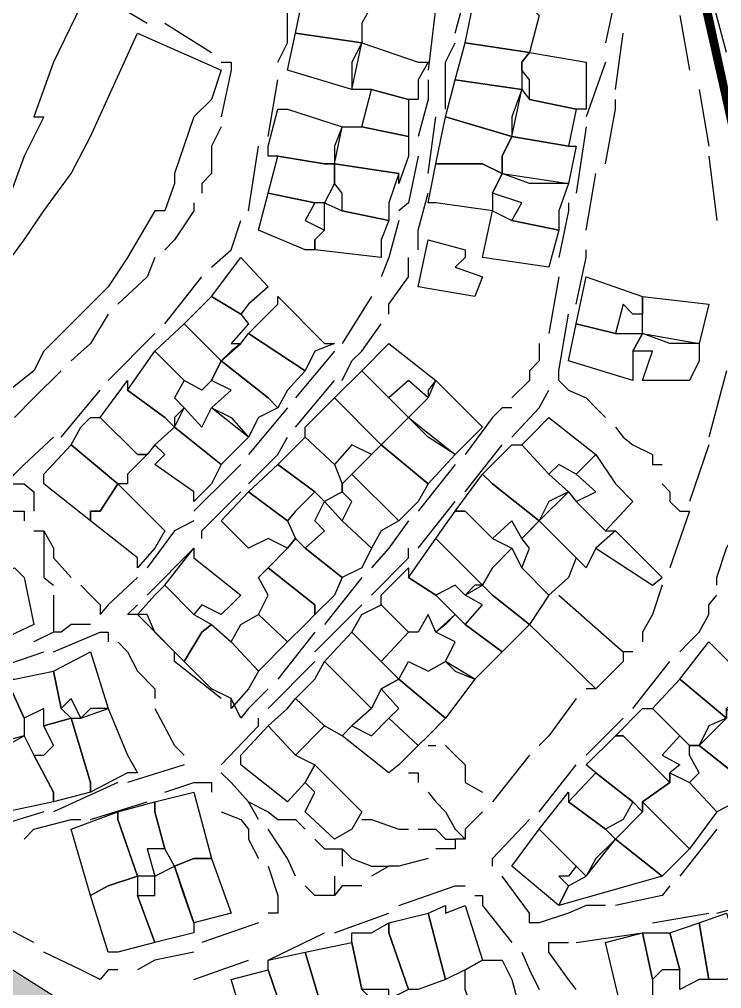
# Model space of a CAD drawing. Header units: millimetres. Extents: x -3588 to 75209, y -3737 to 38254.
# Drawn here: x 18143 to 18244.6, y 32803.1 to 32943.3 of the extents above; entities that cross this region are included whole.
import ezdxf

# ---------------------------------------------------------------- set-up
doc = ezdxf.new("R2010")
doc.units = ezdxf.units.MM
doc.layers.add('H', color=250, linetype='Continuous')
doc.layers.add('P', color=253, linetype='Continuous')

msp = doc.modelspace()

# ---------------------------------------------------------------- hatches: boundary and pattern name
at = {"layer": 'H', "linetype": 'Continuous'}
msp.add_hatch(color=256, dxfattribs=at).paths.add_polyline_path([(18165.442, 32789.491), (18156.128, 32793.443), (18146.526, 32798.805), (18131.578, 32806.983), (18120.84, 32813.768), (18112.662, 32817.993), (18103.348, 32823.354), (18092.337, 32830.14), (18085.552, 32834.093), (18078.782, 32836.91), (18072.012, 32840.862), (18072.012, 32842.271), (18072.012, 32843.679), (18073.421, 32843.679), (18083.023, 32838.318), (18092.337, 32832.669), (18095.154, 32831.548), (18103.348, 32825.899), (18111.254, 32821.946), (18122.248, 32816.585), (18131.578, 32811.224), (18139.756, 32806.983), (18150.767, 32800.213), (18157.536, 32796.26), (18168.275, 32790.899), (18175.044, 32786.658), (18181.814, 32782.705), (18196.777, 32774.527), (18203.547, 32769.166), (18208.924, 32766.333), (18212.877, 32762.38), (18218.51, 32759.564), (18226.416, 32757.019), (18234.61, 32752.794), (18241.38, 32751.37), (18242.788, 32751.37), (18248.149, 32748.841), (18254.935, 32747.417), (18261.704, 32746.008), (18272.715, 32743.48), (18286.27, 32740.647), (18299.809, 32737.831), (18300.946, 32736.694), (18300.946, 32735.286), (18298.401, 32735.286), (18276.668, 32739.239), (18268.474, 32742.056), (18261.704, 32743.48), (18254.935, 32743.48), (18246.741, 32746.008), (18239.971, 32748.841), (18234.61, 32751.37), (18229.249, 32752.794), (18222.463, 32755.611), (18215.694, 32759.564), (18208.924, 32763.805), (18198.186, 32770.574), (18185.767, 32777.344), (18180.406, 32779.888), (18175.044, 32784.129), (18165.442, 32789.491), (18165.442, 32789.491)])

# ---------------------------------------------------------------- linework, layer by layer
at = {"layer": 'P', "const_width": 1.2}
for points in [[(18142.301, 33033.387), (18145.117, 33031.963), (18149.07, 33033.387), (18157.264, 33034.795), (18168.275, 33037.612), (18180.406, 33040.157), (18216.814, 33048.351), (18216.814, 33049.759), (18219.647, 33049.759), (18219.647, 33048.351), (18219.647, 33045.518), (18245.333, 32931.764), (18288.799, 32735.286)], [(18288.799, 32735.286), (18245.333, 32931.764), (18219.647, 33049.759)]]:
    msp.add_lwpolyline(points, dxfattribs=at)
at = {"layer": 'P'}
for points in [[(18141.165, 32949.544), (18151.903, 32945.303), (18147.95, 32937.125)], [(18206.092, 32941.35), (18207.5, 32946.727), (18207.5, 32949.544)], [(18192.552, 32942.774), (18192.552, 32939.941), (18182.95, 32941.35), (18184.359, 32948.135), (18187.175, 32946.727), (18193.961, 32945.303), (18192.552, 32942.774)], [(18229.249, 32948.135), (18229.249, 32946.727), (18227.825, 32939.941)], [(18245.333, 32938.533), (18242.788, 32948.135)], [(18154.72, 32946.727), (18157.264, 32945.303), (18161.489, 32942.774)], [(18216.814, 32945.303), (18218.238, 32943.894), (18216.814, 32938.533), (18207.5, 32939.941), (18208.924, 32946.727), (18216.814, 32945.303)], [(18180.406, 32937.125), (18181.814, 32939.941), (18181.814, 32945.303)], [(18203.275, 32945.303), (18202.139, 32935.989)], [(18238.563, 32943.894), (18239.971, 32935.989)], [(18164.034, 32942.774), (18170.803, 32938.533)], [(18139.756, 32906.078), (18143.709, 32911.439), (18146.526, 32915.664), (18150.479, 32921.025), (18153.311, 32926.402), (18160.081, 32941.35), (18172.228, 32935.989), (18170.803, 32931.764)], [(18191.128, 32937.125), (18191.128, 32933.172), (18181.814, 32935.989), (18182.95, 32941.35), (18192.552, 32939.941), (18191.128, 32937.125)], [(18229.249, 32933.172), (18230.369, 32941.35)], [(18200.73, 32934.58), (18200.73, 32931.764), (18199.322, 32931.764), (18193.961, 32933.172), (18191.128, 32933.172), (18192.552, 32939.941), (18200.73, 32937.125), (18202.139, 32937.125), (18200.73, 32934.58)], [(18204.683, 32930.339), (18204.683, 32937.125), (18206.092, 32939.941)], [(18215.694, 32937.125), (18215.694, 32935.989), (18215.694, 32933.172), (18206.092, 32934.58), (18207.5, 32939.941), (18216.814, 32938.533), (18215.694, 32937.125)], [(18215.694, 32937.125), (18216.814, 32938.533), (18225.008, 32937.125), (18225.008, 32930.339), (18223.6, 32930.339), (18216.814, 32931.764), (18216.814, 32934.58), (18215.694, 32935.989), (18215.694, 32937.125)], [(18147.95, 32937.125), (18145.117, 32929.219), (18146.526, 32929.219), (18143.709, 32923.57), (18139.756, 32912.847)], [(18172.228, 32937.125), (18173.636, 32937.125), (18173.636, 32935.989), (18172.228, 32929.219)], [(18227.825, 32937.125), (18225.008, 32929.219)], [(18178.997, 32926.402), (18180.406, 32934.58)], [(18202.139, 32934.58), (18202.139, 32931.764), (18200.73, 32926.402)], [(18214.285, 32929.219), (18214.285, 32926.402), (18204.683, 32929.219), (18206.092, 32934.58), (18215.694, 32933.172), (18214.285, 32929.219)], [(18199.322, 32929.219), (18199.322, 32926.402), (18192.552, 32927.811), (18193.961, 32933.172), (18199.322, 32931.764), (18199.322, 32929.219)], [(18216.814, 32931.764), (18223.6, 32930.339), (18222.463, 32924.978), (18214.285, 32926.402), (18215.694, 32933.172), (18216.814, 32931.764)], [(18241.38, 32933.172), (18242.788, 32924.978)], [(18170.803, 32931.764), (18168.275, 32929.219), (18165.442, 32921.025), (18165.442, 32919.617), (18164.034, 32915.664), (18162.626, 32915.664), (18158.673, 32908.894), (18155.84, 32904.653), (18151.903, 32900.7), (18146.526, 32895.339), (18145.117, 32892.522), (18138.348, 32887.161)], [(18227.825, 32922.449), (18229.249, 32930.339), (18229.249, 32931.764)], [(18188.6, 32924.978), (18188.6, 32922.449), (18187.175, 32922.449), (18180.406, 32923.57), (18178.997, 32923.57), (18178.997, 32924.978), (18180.406, 32930.339), (18181.814, 32930.339), (18189.72, 32927.811), (18188.6, 32924.978)], [(18202.139, 32921.025), (18203.275, 32929.219)], [(18204.683, 32922.449), (18203.275, 32922.449), (18204.683, 32929.219), (18214.285, 32926.402), (18212.877, 32923.57), (18212.877, 32921.025), (18210.045, 32922.449), (18204.683, 32922.449)], [(18172.228, 32927.811), (18170.803, 32924.978), (18170.803, 32921.025), (18169.395, 32919.617), (18169.395, 32918.208)], [(18199.322, 32923.57), (18197.914, 32919.617), (18197.914, 32921.025), (18188.6, 32922.449), (18189.72, 32927.811), (18192.552, 32927.811), (18199.322, 32926.402), (18199.322, 32923.57)], [(18225.008, 32927.811), (18223.6, 32918.208)], [(18216.814, 32919.617), (18212.877, 32921.025), (18212.877, 32923.57), (18214.285, 32926.402), (18222.463, 32924.978), (18223.6, 32924.978), (18222.463, 32919.617), (18216.814, 32919.617)], [(18176.165, 32915.664), (18177.589, 32924.978)], [(18188.6, 32919.617), (18187.175, 32916.8), (18185.767, 32916.8), (18178.997, 32918.208), (18180.406, 32923.57), (18187.175, 32922.449), (18188.6, 32922.449), (18188.6, 32919.617)], [(18196.489, 32916.8), (18196.489, 32914.256), (18189.72, 32915.664), (18189.72, 32918.208), (18188.6, 32919.617), (18188.6, 32922.449), (18197.914, 32921.025), (18196.489, 32916.8)], [(18200.73, 32923.57), (18199.322, 32916.8), (18197.914, 32915.664)], [(18211.453, 32916.8), (18211.453, 32915.664), (18203.275, 32916.8), (18202.139, 32916.8), (18203.275, 32922.449), (18204.683, 32922.449), (18210.045, 32922.449), (18212.877, 32921.025), (18211.453, 32918.208), (18211.453, 32916.8)], [(18242.788, 32923.57), (18243.924, 32914.256)], [(18221.055, 32915.664), (18221.055, 32912.847), (18214.285, 32914.256), (18215.694, 32916.8), (18211.453, 32918.208), (18212.877, 32921.025), (18222.463, 32919.617), (18221.055, 32915.664)], [(18225.008, 32912.847), (18226.416, 32921.025)], [(18185.767, 32911.439), (18185.767, 32910.015), (18184.359, 32910.015), (18177.589, 32912.847), (18178.997, 32918.208), (18185.767, 32916.8), (18184.359, 32914.256), (18187.175, 32912.847), (18185.767, 32911.439)], [(18200.73, 32910.015), (18200.73, 32912.847), (18202.139, 32918.208)], [(18168.275, 32916.8), (18168.275, 32915.664), (18165.442, 32911.439), (18164.034, 32910.015)], [(18195.369, 32911.439), (18195.369, 32908.894), (18185.767, 32910.015), (18185.767, 32911.439), (18187.175, 32912.847), (18187.175, 32916.8), (18189.72, 32915.664), (18196.489, 32914.256), (18195.369, 32911.439)], [(18222.463, 32916.8), (18222.463, 32915.664), (18221.055, 32908.894)], [(18214.285, 32914.256), (18221.055, 32912.847), (18219.647, 32907.486), (18210.045, 32908.894), (18211.453, 32915.664), (18214.285, 32914.256)], [(18170.803, 32907.486), (18173.636, 32910.015), (18175.044, 32914.256)], [(18197.914, 32914.256), (18196.489, 32908.894), (18195.369, 32906.078)], [(18207.5, 32908.894), (18206.092, 32907.486), (18210.045, 32906.078), (18208.924, 32903.245), (18200.73, 32904.653), (18202.139, 32911.439), (18207.5, 32910.015), (18207.5, 32908.894)], [(18223.6, 32902.125), (18225.008, 32908.894), (18225.008, 32910.015)], [(18162.626, 32908.894), (18161.489, 32906.078), (18157.264, 32902.125)], [(18176.165, 32902.125), (18175.044, 32900.7), (18170.803, 32903.245), (18175.044, 32908.894), (18178.997, 32904.653), (18176.165, 32902.125)], [(18196.489, 32900.7), (18196.489, 32902.125), (18199.322, 32906.078), (18199.322, 32908.894)], [(18164.034, 32899.292), (18169.395, 32906.078)], [(18221.055, 32906.078), (18219.647, 32897.884)], [(18231.778, 32900.7), (18230.369, 32902.125), (18229.249, 32897.884), (18223.6, 32899.292), (18225.008, 32906.078), (18233.202, 32903.245), (18233.202, 32900.7), (18231.778, 32900.7)], [(18173.636, 32895.339), (18172.228, 32893.931), (18170.803, 32895.339), (18166.85, 32899.292), (18170.803, 32903.245), (18175.044, 32900.7), (18176.165, 32899.292), (18173.636, 32896.475), (18175.044, 32896.475), (18173.636, 32895.339)], [(18185.767, 32895.339), (18184.359, 32892.522), (18176.165, 32897.884), (18180.406, 32902.125), (18180.406, 32903.245), (18187.175, 32896.475), (18188.6, 32896.475), (18185.767, 32895.339)], [(18193.961, 32903.245), (18189.72, 32896.475)], [(18237.139, 32896.475), (18233.202, 32897.884), (18233.202, 32900.7), (18233.202, 32903.245), (18242.788, 32902.125), (18241.38, 32896.475), (18237.139, 32896.475)], [(18155.84, 32900.7), (18153.311, 32896.475), (18150.479, 32893.931)], [(18221.055, 32891.114), (18221.055, 32892.522), (18222.463, 32900.7)], [(18170.803, 32891.114), (18169.395, 32889.69), (18166.85, 32891.114), (18162.626, 32895.339), (18166.85, 32899.292), (18170.803, 32895.339), (18172.228, 32893.931), (18170.803, 32891.114)], [(18189.72, 32891.114), (18191.128, 32893.931), (18192.552, 32895.339), (18195.369, 32899.292)], [(18231.778, 32892.522), (18231.778, 32891.114), (18222.463, 32893.931), (18223.6, 32899.292), (18229.249, 32897.884), (18233.202, 32897.884), (18231.778, 32895.339), (18231.778, 32892.522)], [(18155.84, 32891.114), (18162.626, 32897.884)], [(18181.814, 32889.69), (18180.406, 32887.161), (18178.997, 32888.57), (18172.228, 32893.931), (18175.044, 32896.475), (18176.165, 32897.884), (18184.359, 32892.522), (18181.814, 32889.69)], [(18241.38, 32893.931), (18239.971, 32891.114), (18233.202, 32891.114), (18234.61, 32895.339), (18231.778, 32895.339), (18233.202, 32897.884), (18241.38, 32896.475), (18241.38, 32893.931)], [(18202.139, 32889.69), (18202.139, 32888.57), (18199.322, 32891.114), (18196.489, 32888.57), (18192.552, 32892.522), (18196.489, 32896.475), (18203.275, 32891.114), (18202.139, 32889.69)], [(18218.238, 32896.475), (18218.238, 32893.931), (18216.814, 32892.522), (18216.814, 32891.114), (18214.285, 32888.57)], [(18165.442, 32885.753), (18165.442, 32884.329), (18164.034, 32885.753), (18158.673, 32889.69), (18162.626, 32895.339), (18166.85, 32891.114), (18165.442, 32888.57), (18166.85, 32887.161), (18165.442, 32885.753)], [(18188.6, 32895.339), (18182.95, 32888.57)], [(18177.589, 32885.753), (18176.165, 32882.92), (18170.803, 32887.161), (18173.636, 32889.69), (18170.803, 32891.114), (18172.228, 32893.931), (18178.997, 32888.57), (18180.406, 32887.161), (18177.589, 32885.753)], [(18149.07, 32892.522), (18145.117, 32888.57), (18142.301, 32885.753)], [(18196.489, 32888.57), (18199.322, 32885.753), (18195.369, 32881.8), (18188.6, 32888.57), (18192.552, 32892.522), (18196.489, 32888.57)], [(18245.333, 32892.522), (18242.788, 32882.92)], [(18162.626, 32881.8), (18161.489, 32880.376), (18160.081, 32880.376), (18154.72, 32885.753), (18158.673, 32891.114), (18158.673, 32889.69), (18164.034, 32885.753), (18165.442, 32884.329), (18162.626, 32881.8)], [(18182.95, 32884.329), (18188.6, 32891.114)], [(18202.139, 32882.92), (18199.322, 32885.753), (18202.139, 32888.57), (18203.275, 32891.114), (18210.045, 32884.329), (18206.092, 32880.376), (18202.139, 32882.92)], [(18221.055, 32891.114), (18222.463, 32889.69), (18225.008, 32888.57), (18226.416, 32887.161), (18227.825, 32885.753)], [(18149.07, 32882.92), (18154.72, 32889.69)], [(18214.285, 32882.92), (18218.238, 32887.161), (18219.647, 32889.69)], [(18193.961, 32880.376), (18191.128, 32881.8), (18188.6, 32878.967), (18184.359, 32882.92), (18184.359, 32884.329), (18188.6, 32888.57), (18195.369, 32881.8), (18193.961, 32880.376)], [(18173.636, 32885.753), (18176.165, 32882.92), (18172.228, 32878.967), (18165.442, 32884.329), (18166.85, 32887.161), (18169.395, 32884.329), (18170.803, 32887.161), (18173.636, 32885.753)], [(18181.814, 32887.161), (18176.165, 32880.376)], [(18214.285, 32887.161), (18212.877, 32887.161), (18211.453, 32885.753), (18207.5, 32880.376)], [(18154.72, 32885.753), (18160.081, 32880.376), (18161.489, 32880.376), (18158.673, 32877.559), (18158.673, 32876.151), (18157.264, 32876.151), (18150.479, 32881.8), (18151.903, 32884.329), (18153.311, 32885.753), (18154.72, 32885.753)], [(18197.914, 32884.329), (18199.322, 32885.753), (18206.092, 32880.376), (18202.139, 32876.151), (18195.369, 32881.8), (18197.914, 32884.329)], [(18216.814, 32882.92), (18219.647, 32885.753), (18226.416, 32880.376), (18223.6, 32877.559), (18221.055, 32878.967), (18219.647, 32877.559), (18215.694, 32881.8), (18216.814, 32882.92)], [(18170.803, 32876.151), (18168.275, 32873.606), (18168.275, 32875.014), (18162.626, 32878.967), (18164.034, 32880.376), (18162.626, 32881.8), (18165.442, 32884.329), (18172.228, 32878.967), (18170.803, 32876.151)], [(18229.249, 32884.329), (18230.369, 32882.92), (18231.778, 32881.8), (18234.61, 32880.376), (18234.61, 32878.967), (18236.019, 32878.967)], [(18141.165, 32876.151), (18142.301, 32877.559), (18143.709, 32878.967), (18147.95, 32882.92)], [(18153.311, 32870.789), (18146.526, 32876.151), (18146.526, 32877.559), (18150.479, 32881.8), (18157.264, 32876.151), (18154.72, 32872.198), (18153.311, 32872.198), (18153.311, 32870.789)], [(18176.165, 32876.151), (18180.406, 32880.376), (18181.814, 32882.92)], [(18188.6, 32878.967), (18189.72, 32876.151), (18189.72, 32875.014), (18187.175, 32873.606), (18185.767, 32875.014), (18180.406, 32878.967), (18184.359, 32882.92), (18188.6, 32878.967)], [(18200.73, 32873.606), (18197.914, 32870.789), (18191.128, 32877.559), (18193.961, 32880.376), (18195.369, 32881.8), (18202.139, 32876.151), (18200.73, 32873.606)], [(18207.5, 32875.014), (18212.877, 32881.8)], [(18219.647, 32873.606), (18218.238, 32870.789), (18211.453, 32876.151), (18210.045, 32877.559), (18214.285, 32881.8), (18215.694, 32881.8), (18219.647, 32877.559), (18222.463, 32875.014), (18219.647, 32873.606)], [(18242.788, 32881.8), (18239.971, 32873.606)], [(18229.249, 32876.151), (18231.778, 32873.606), (18227.825, 32869.365), (18223.6, 32873.606), (18226.416, 32875.014), (18223.6, 32877.559), (18226.416, 32880.376), (18229.249, 32876.151)], [(18175.044, 32878.967), (18173.636, 32877.559), (18168.275, 32872.198)], [(18182.95, 32872.198), (18181.814, 32870.789), (18176.165, 32875.014), (18180.406, 32878.967), (18185.767, 32875.014), (18182.95, 32872.198)], [(18206.092, 32878.967), (18200.73, 32872.198)], [(18195.369, 32869.365), (18193.961, 32866.837), (18189.72, 32870.789), (18191.128, 32873.606), (18189.72, 32875.014), (18189.72, 32876.151), (18191.128, 32877.559), (18197.914, 32870.789), (18195.369, 32869.365)], [(18216.814, 32869.365), (18215.694, 32868.245), (18214.285, 32870.789), (18211.453, 32868.245), (18207.5, 32872.198), (18206.092, 32872.198), (18210.045, 32877.559), (18211.453, 32876.151), (18218.238, 32870.789), (18216.814, 32869.365)], [(18141.165, 32876.151), (18143.709, 32876.151), (18145.117, 32875.014), (18145.117, 32873.606), (18145.117, 32872.198)], [(18162.626, 32866.837), (18160.081, 32864.004), (18160.081, 32865.428), (18153.311, 32870.789), (18153.311, 32872.198), (18154.72, 32872.198), (18157.264, 32876.151), (18164.034, 32869.365), (18162.626, 32866.837)], [(18236.019, 32876.151), (18237.139, 32875.014), (18237.139, 32873.606), (18238.563, 32872.198), (18239.971, 32872.198)], [(18169.395, 32868.245), (18169.395, 32869.365), (18175.044, 32875.014)], [(18181.814, 32870.789), (18182.95, 32868.245), (18181.814, 32866.837), (18178.997, 32868.245), (18176.165, 32866.837), (18172.228, 32870.789), (18176.165, 32875.014), (18181.814, 32870.789)], [(18226.416, 32866.837), (18225.008, 32864.004), (18223.6, 32865.428), (18218.238, 32870.789), (18222.463, 32875.014), (18223.6, 32873.606), (18227.825, 32869.365), (18229.249, 32869.365), (18226.416, 32866.837)], [(18192.552, 32864.004), (18189.72, 32862.596), (18184.359, 32866.837), (18187.175, 32869.365), (18185.767, 32870.789), (18187.175, 32873.606), (18189.72, 32870.789), (18193.961, 32866.837), (18192.552, 32864.004)], [(18200.73, 32866.837), (18206.092, 32873.606)], [(18141.165, 32872.198), (18142.301, 32872.198), (18143.709, 32872.198), (18143.709, 32870.789)], [(18203.275, 32868.245), (18206.092, 32872.198), (18207.5, 32872.198), (18211.453, 32868.245), (18214.285, 32866.837), (18211.453, 32864.004), (18210.045, 32861.475), (18203.275, 32868.245)], [(18239.971, 32872.198), (18237.139, 32864.004)], [(18168.275, 32870.789), (18165.442, 32869.365), (18161.489, 32864.004)], [(18199.322, 32870.789), (18196.489, 32866.837), (18193.961, 32864.004)], [(18222.463, 32862.596), (18219.647, 32860.051), (18215.694, 32864.004), (18216.814, 32866.837), (18215.694, 32868.245), (18218.238, 32870.789), (18223.6, 32865.428), (18222.463, 32862.596)], [(18145.117, 32869.365), (18146.526, 32869.365)], [(18146.526, 32869.365), (18146.526, 32868.245), (18146.526, 32865.428), (18146.526, 32864.004), (18146.526, 32862.596), (18147.95, 32861.475)], [(18146.526, 32869.365), (18147.95, 32866.837), (18147.95, 32865.428), (18150.479, 32862.596)], [(18226.416, 32866.837), (18234.61, 32861.475), (18236.019, 32862.596), (18229.249, 32869.365)], [(18243.924, 32861.475), (18243.924, 32862.596), (18245.333, 32866.837), (18246.741, 32869.365)], [(18188.6, 32860.051), (18185.767, 32857.234), (18185.767, 32858.643), (18178.997, 32864.004), (18181.814, 32866.837), (18182.95, 32868.245), (18184.359, 32866.837), (18189.72, 32862.596), (18188.6, 32860.051)], [(18208.924, 32861.475), (18207.5, 32860.051), (18206.092, 32861.475), (18203.275, 32860.051), (18199.322, 32862.596), (18203.275, 32868.245), (18210.045, 32861.475), (18208.924, 32861.475)], [(18161.489, 32860.051), (18168.275, 32866.837)], [(18173.636, 32858.643), (18172.228, 32857.234), (18169.395, 32858.643), (18168.275, 32857.234), (18164.034, 32861.475), (18168.275, 32866.837), (18168.275, 32865.428), (18175.044, 32860.051), (18173.636, 32858.643)], [(18193.961, 32860.051), (18199.322, 32865.428), (18199.322, 32866.837)], [(18215.694, 32864.004), (18219.647, 32860.051), (18216.814, 32855.826), (18211.453, 32860.051), (18210.045, 32861.475), (18211.453, 32864.004), (18214.285, 32866.837), (18215.694, 32864.004)], [(18139.756, 32860.051), (18141.165, 32860.051), (18139.756, 32862.596), (18142.301, 32864.004), (18143.709, 32862.596), (18145.117, 32855.826), (18139.756, 32853.281), (18138.348, 32860.051), (18139.756, 32860.051)], [(18184.359, 32855.826), (18181.814, 32853.281), (18177.589, 32857.234), (18178.997, 32860.051), (18177.589, 32862.596), (18178.997, 32864.004), (18185.767, 32858.643), (18185.767, 32857.234), (18184.359, 32855.826)], [(18204.683, 32855.826), (18203.275, 32854.69), (18202.139, 32857.234), (18200.73, 32854.69), (18199.322, 32854.69), (18195.369, 32858.643), (18195.369, 32860.051), (18199.322, 32864.004), (18199.322, 32862.596), (18203.275, 32860.051), (18206.092, 32857.234), (18204.683, 32855.826)], [(18160.081, 32862.596), (18155.84, 32858.643), (18154.72, 32857.234)], [(18192.552, 32862.596), (18187.175, 32855.826)], [(18151.903, 32861.475), (18153.311, 32860.051), (18154.72, 32858.643), (18154.72, 32857.234)], [(18169.395, 32854.69), (18166.85, 32850.465), (18162.626, 32854.69), (18161.489, 32857.234), (18160.081, 32857.234), (18162.626, 32860.051), (18164.034, 32861.475), (18168.275, 32857.234), (18170.803, 32855.826), (18169.395, 32854.69)], [(18212.877, 32851.873), (18207.5, 32855.826), (18210.045, 32858.643), (18207.5, 32860.051), (18210.045, 32861.475), (18211.453, 32860.051), (18216.814, 32855.826), (18212.877, 32851.873)], [(18236.019, 32861.475), (18234.61, 32857.234), (18233.202, 32854.69), (18233.202, 32853.281)], [(18147.95, 32860.051), (18147.95, 32857.234), (18147.95, 32855.826), (18147.95, 32854.69)], [(18221.055, 32860.051), (18230.369, 32851.873)], [(18238.563, 32851.873), (18239.971, 32853.281), (18241.38, 32854.69), (18242.788, 32857.234), (18242.788, 32858.643), (18243.924, 32860.051)], [(18164.034, 32853.281), (18160.081, 32857.234), (18158.673, 32857.234), (18160.081, 32858.643)], [(18185.767, 32851.873), (18192.552, 32858.643)], [(18192.552, 32857.234), (18195.369, 32858.643), (18199.322, 32854.69), (18195.369, 32850.465), (18191.128, 32854.69), (18192.552, 32857.234)], [(18175.044, 32855.826), (18177.589, 32857.234), (18181.814, 32853.281), (18177.589, 32849.04), (18173.636, 32853.281), (18175.044, 32855.826)], [(18207.5, 32855.826), (18212.877, 32851.873), (18208.924, 32847.92), (18204.683, 32850.465), (18206.092, 32853.281), (18203.275, 32854.69), (18206.092, 32857.234), (18207.5, 32855.826)], [(18153.311, 32855.826), (18151.903, 32855.826), (18150.479, 32855.826), (18149.07, 32854.69), (18147.95, 32854.69), (18145.117, 32853.281)], [(18176.165, 32846.512), (18173.636, 32843.679), (18173.636, 32845.103), (18170.803, 32846.512), (18166.85, 32850.465), (18169.395, 32854.69), (18170.803, 32855.826), (18173.636, 32853.281), (18177.589, 32849.04), (18176.165, 32846.512)], [(18216.814, 32855.826), (18226.416, 32846.512)], [(18147.95, 32851.873), (18154.72, 32854.69), (18155.84, 32854.69), (18155.84, 32853.281)], [(18185.767, 32854.69), (18180.406, 32847.92)], [(18195.369, 32850.465), (18197.914, 32847.92), (18195.369, 32846.512), (18193.961, 32843.679), (18187.175, 32850.465), (18191.128, 32854.69), (18195.369, 32850.465)], [(18157.264, 32853.281), (18158.673, 32851.873), (18160.081, 32849.04), (18162.626, 32846.512), (18162.626, 32845.103)], [(18246.741, 32845.103), (18245.333, 32843.679), (18245.333, 32842.271), (18238.563, 32847.92), (18242.788, 32853.281), (18249.574, 32846.512), (18246.741, 32845.103)], [(18138.348, 32849.04), (18146.526, 32851.873)], [(18153.311, 32843.679), (18151.903, 32842.271), (18150.479, 32845.103), (18149.07, 32843.679), (18147.95, 32849.04), (18153.311, 32851.873), (18155.84, 32843.679), (18153.311, 32843.679)], [(18172.228, 32845.103), (18165.442, 32850.465), (18165.442, 32851.873)], [(18231.778, 32851.873), (18230.369, 32851.873), (18230.369, 32850.465), (18226.416, 32846.512), (18225.008, 32846.512)], [(18178.997, 32843.679), (18185.767, 32850.465)], [(18185.767, 32847.92), (18187.175, 32850.465), (18193.961, 32843.679), (18191.128, 32841.151), (18189.72, 32839.726), (18187.175, 32841.151), (18182.95, 32845.103), (18185.767, 32847.92)], [(18206.092, 32849.04), (18208.924, 32847.92), (18204.683, 32842.271), (18197.914, 32847.92), (18199.322, 32850.465), (18202.139, 32849.04), (18204.683, 32850.465), (18206.092, 32849.04)], [(18231.778, 32843.679), (18237.139, 32850.465)], [(18135.515, 32846.512), (18141.165, 32849.04), (18141.165, 32847.92), (18143.709, 32842.271), (18143.709, 32839.726), (18138.348, 32838.318), (18135.515, 32846.512)], [(18149.07, 32843.679), (18150.479, 32842.271), (18146.526, 32841.151), (18146.526, 32843.679), (18143.709, 32842.271), (18141.165, 32847.92), (18142.301, 32847.92), (18147.95, 32849.04), (18149.07, 32843.679)], [(18202.139, 32839.726), (18200.73, 32838.318), (18196.489, 32842.271), (18197.914, 32843.679), (18195.369, 32846.512), (18197.914, 32847.92), (18204.683, 32842.271), (18202.139, 32839.726)], [(18242.788, 32841.151), (18241.38, 32838.318), (18239.971, 32838.318), (18238.563, 32839.726), (18234.61, 32843.679), (18238.563, 32847.92), (18245.333, 32842.271), (18242.788, 32841.151)], [(18178.997, 32846.512), (18176.165, 32843.679), (18175.044, 32842.271), (18173.636, 32845.103)], [(18181.814, 32843.679), (18182.95, 32845.103), (18187.175, 32841.151), (18182.95, 32836.91), (18178.997, 32841.151), (18181.814, 32843.679)], [(18223.6, 32845.103), (18219.647, 32839.726), (18218.238, 32838.318)], [(18146.526, 32799.077), (18131.578, 32807.271), (18120.84, 32814.04), (18112.662, 32817.993), (18103.06, 32823.354), (18092.337, 32830.14), (18085.552, 32834.365), (18078.782, 32836.91), (18072.012, 32841.151), (18072.012, 32842.271), (18072.012, 32843.679), (18073.421, 32843.679), (18082.735, 32838.318), (18092.337, 32832.957), (18094.866, 32831.548), (18103.06, 32826.187), (18111.254, 32821.946), (18121.976, 32816.585), (18131.578, 32811.224), (18139.756, 32807.271), (18150.479, 32800.501)], [(18150.479, 32842.271), (18151.903, 32842.271), (18155.84, 32843.679), (18158.673, 32836.91), (18160.081, 32834.365), (18158.673, 32834.365), (18153.311, 32831.548), (18153.311, 32832.957), (18150.479, 32842.271)], [(18162.626, 32843.679), (18165.442, 32838.318), (18166.85, 32836.91)], [(18237.139, 32834.365), (18237.139, 32832.957), (18230.369, 32839.726), (18229.249, 32839.726), (18233.202, 32843.679), (18234.61, 32843.679), (18238.563, 32839.726), (18236.019, 32836.91), (18238.563, 32835.501), (18237.139, 32834.365)], [(18250.694, 32835.501), (18248.149, 32832.957), (18241.38, 32838.318), (18245.333, 32842.271), (18245.333, 32843.679), (18252.102, 32836.91), (18250.694, 32835.501)], [(18146.526, 32836.91), (18147.95, 32838.318), (18146.526, 32841.151), (18150.479, 32842.271), (18153.311, 32832.957), (18153.311, 32831.548), (18147.95, 32830.14), (18147.95, 32831.548), (18145.117, 32836.91), (18146.526, 32836.91)], [(18172.228, 32835.501), (18177.589, 32841.151), (18177.589, 32842.271)], [(18181.814, 32830.14), (18175.044, 32835.501), (18175.044, 32836.91), (18178.997, 32841.151), (18182.95, 32836.91), (18185.767, 32835.501), (18184.359, 32832.957), (18181.814, 32830.14)], [(18197.914, 32835.501), (18196.489, 32834.365), (18189.72, 32839.726), (18191.128, 32841.151), (18193.961, 32839.726), (18196.489, 32842.271), (18200.73, 32838.318), (18197.914, 32835.501)], [(18225.008, 32836.91), (18230.369, 32842.271)], [(18141.165, 32838.318), (18143.709, 32839.726), (18145.117, 32836.91), (18147.95, 32831.548), (18147.95, 32830.14), (18141.165, 32828.716), (18138.348, 32838.318), (18141.165, 32838.318)], [(18233.202, 32828.716), (18231.778, 32830.14), (18226.416, 32834.365), (18225.008, 32835.501), (18229.249, 32839.726), (18230.369, 32839.726), (18237.139, 32832.957), (18233.202, 32830.14), (18233.202, 32828.716)], [(18202.139, 32838.318), (18203.275, 32838.318)], [(18204.683, 32838.318), (18206.092, 32836.91), (18207.5, 32835.501), (18207.5, 32834.365), (18207.5, 32832.957), (18210.045, 32831.548)], [(18246.741, 32830.14), (18243.924, 32828.716), (18239.971, 32832.957), (18241.38, 32834.365), (18239.971, 32836.91), (18239.971, 32838.318), (18241.38, 32838.318), (18248.149, 32832.957), (18246.741, 32830.14)], [(18216.814, 32836.91), (18211.453, 32830.14)], [(18166.85, 32835.501), (18158.673, 32832.957)], [(18191.128, 32826.187), (18188.6, 32824.779), (18184.359, 32828.716), (18185.767, 32831.548), (18184.359, 32832.957), (18185.767, 32835.501), (18192.552, 32828.716), (18191.128, 32826.187)], [(18218.238, 32828.716), (18223.6, 32835.501)], [(18177.589, 32827.595), (18176.165, 32830.14), (18173.636, 32832.957), (18172.228, 32834.365)], [(18199.322, 32834.365), (18200.73, 32834.365), (18200.73, 32832.957)], [(18230.369, 32827.595), (18227.825, 32826.187), (18222.463, 32830.14), (18226.416, 32834.365), (18231.778, 32830.14), (18230.369, 32827.595)], [(18239.971, 32832.957), (18243.924, 32828.716), (18239.971, 32823.354), (18233.202, 32830.14), (18237.139, 32832.957), (18237.139, 32834.365), (18239.971, 32832.957)], [(18157.264, 32832.957), (18147.95, 32828.716)], [(18164.034, 32831.548), (18168.275, 32832.957), (18169.395, 32832.957), (18170.803, 32832.957), (18170.803, 32831.548)], [(18168.275, 32821.946), (18165.442, 32820.826), (18164.034, 32823.354), (18162.626, 32828.716), (18162.626, 32830.14), (18168.275, 32831.548), (18170.803, 32821.946), (18168.275, 32821.946)], [(18202.139, 32831.548), (18203.275, 32830.14), (18204.683, 32828.716), (18206.092, 32826.187), (18207.5, 32824.779)], [(18226.416, 32821.946), (18225.008, 32819.402), (18223.6, 32820.826), (18218.238, 32826.187), (18222.463, 32831.548), (18222.463, 32830.14), (18227.825, 32826.187), (18229.249, 32824.779), (18226.416, 32821.946)], [(18153.311, 32827.595), (18161.489, 32830.14)], [(18157.264, 32827.595), (18157.264, 32828.716), (18162.626, 32830.14), (18162.626, 32828.716), (18164.034, 32823.354), (18161.489, 32823.354), (18162.626, 32819.402), (18160.081, 32819.402), (18157.264, 32827.595)], [(18176.165, 32830.14), (18178.997, 32828.716), (18180.406, 32827.595), (18182.95, 32827.595), (18184.359, 32826.187)], [(18238.563, 32821.946), (18236.019, 32819.402), (18229.249, 32824.779), (18233.202, 32828.716), (18233.202, 32830.14), (18239.971, 32823.354), (18238.563, 32821.946)], [(18146.526, 32828.716), (18138.348, 32826.187)], [(18153.311, 32816.585), (18150.479, 32826.187), (18157.264, 32828.716), (18157.264, 32827.595), (18160.081, 32819.402), (18155.84, 32817.993), (18153.311, 32816.585)], [(18172.228, 32828.716), (18175.044, 32827.595), (18176.165, 32826.187), (18176.165, 32824.779), (18177.589, 32821.946)], [(18210.045, 32828.716), (18207.5, 32826.187), (18207.5, 32824.779), (18206.092, 32824.779), (18206.092, 32823.354), (18203.275, 32823.354)], [(18143.709, 32824.779), (18145.117, 32826.187), (18150.479, 32827.595), (18151.903, 32827.595)], [(18192.552, 32827.595), (18193.961, 32827.595), (18197.914, 32826.187), (18199.322, 32826.187)], [(18211.453, 32820.826), (18211.453, 32821.946), (18216.814, 32827.595)], [(18182.95, 32819.402), (18181.814, 32821.946), (18178.997, 32826.187)], [(18200.73, 32826.187), (18202.139, 32826.187), (18203.275, 32826.187), (18204.683, 32824.779), (18206.092, 32824.779)], [(18222.463, 32819.402), (18221.055, 32819.402), (18222.463, 32817.993), (18221.055, 32815.177), (18214.285, 32820.826), (18218.238, 32826.187), (18223.6, 32820.826), (18222.463, 32819.402)], [(18243.924, 32826.187), (18238.563, 32819.402)], [(18185.767, 32824.779), (18187.175, 32823.354), (18189.72, 32823.354)], [(18236.019, 32819.402), (18221.055, 32815.177), (18222.463, 32817.993), (18225.008, 32819.402), (18229.249, 32824.779), (18236.019, 32819.402)], [(18189.72, 32823.354), (18191.128, 32821.946), (18193.961, 32820.826), (18195.369, 32820.826), (18196.489, 32820.826)], [(18189.72, 32823.354), (18189.72, 32821.946), (18189.72, 32820.826)], [(18166.85, 32816.585), (18165.442, 32820.826), (18168.275, 32821.946), (18170.803, 32821.946), (18173.636, 32814.04), (18168.275, 32812.632), (18166.85, 32816.585)], [(18202.139, 32821.946), (18197.914, 32820.826), (18196.489, 32820.826), (18193.961, 32819.402)], [(18162.626, 32809.815), (18160.081, 32816.585), (18162.626, 32816.585), (18162.626, 32819.402), (18165.442, 32820.826), (18168.275, 32812.632), (18168.275, 32811.224), (18162.626, 32809.815)], [(18178.997, 32820.826), (18180.406, 32816.585), (18180.406, 32815.177), (18180.406, 32814.04), (18178.997, 32814.04)], [(18155.84, 32808.391), (18153.311, 32816.585), (18155.84, 32817.993), (18160.081, 32819.402), (18160.081, 32816.585), (18162.626, 32809.815), (18157.264, 32808.391), (18155.84, 32808.391)], [(18188.6, 32819.402), (18188.6, 32817.993), (18188.6, 32816.585)], [(18218.238, 32812.632), (18216.814, 32812.632), (18216.814, 32814.04), (18212.877, 32819.402)], [(18192.552, 32817.993), (18189.72, 32817.993), (18188.6, 32816.585), (18185.767, 32816.585), (18184.359, 32817.993)], [(18197.914, 32815.177), (18206.092, 32817.993), (18207.5, 32817.993)], [(18237.139, 32817.993), (18236.019, 32816.585), (18229.249, 32815.177)], [(18208.924, 32816.585), (18210.045, 32816.585), (18210.045, 32815.177), (18214.285, 32809.815)], [(18243.924, 32814.04), (18253.527, 32816.585)], [(18202.139, 32814.04), (18204.683, 32815.177), (18204.683, 32814.04), (18207.5, 32815.177), (18210.045, 32807.271), (18207.5, 32805.862), (18204.683, 32804.454), (18202.139, 32814.04)], [(18227.825, 32815.177), (18225.008, 32815.177), (18222.463, 32814.04), (18218.238, 32812.632)], [(18145.117, 32809.815), (18136.94, 32814.04)], [(18188.6, 32811.224), (18196.489, 32814.04)], [(18200.73, 32803.03), (18199.322, 32803.03), (18196.489, 32811.224), (18196.489, 32812.632), (18202.139, 32814.04), (18204.683, 32804.454), (18200.73, 32803.03)], [(18234.61, 32812.632), (18242.788, 32814.04)], [(18245.333, 32804.454), (18242.788, 32804.454), (18241.38, 32812.632), (18245.333, 32814.04), (18248.149, 32805.862), (18245.333, 32804.454)], [(18177.589, 32812.632), (18169.395, 32809.815)], [(18193.961, 32811.224), (18196.489, 32812.632), (18196.489, 32811.224), (18199.322, 32803.03), (18196.489, 32801.621), (18196.489, 32803.03), (18192.552, 32803.03), (18191.128, 32809.815), (18191.128, 32811.224), (18193.961, 32811.224)], [(18241.38, 32804.454), (18238.563, 32803.03), (18238.563, 32805.862), (18237.139, 32811.224), (18241.38, 32812.632), (18242.788, 32804.454), (18241.38, 32804.454)], [(18178.997, 32807.271), (18187.175, 32811.224)], [(18223.6, 32809.815), (18233.202, 32811.224)], [(18234.61, 32804.454), (18234.61, 32800.501), (18231.778, 32799.077), (18230.369, 32799.077), (18227.825, 32809.815), (18233.202, 32811.224), (18234.61, 32804.454)], [(18236.019, 32805.862), (18234.61, 32804.454), (18233.202, 32811.224), (18237.139, 32811.224), (18238.563, 32805.862), (18236.019, 32805.862)], [(18192.552, 32803.03), (18193.961, 32801.621), (18189.72, 32800.501), (18187.175, 32799.077), (18184.359, 32808.391), (18191.128, 32809.815), (18192.552, 32803.03)], [(18223.6, 32803.03), (18222.463, 32804.454), (18219.647, 32808.391), (18219.647, 32809.815), (18222.463, 32809.815)], [(18154.72, 32804.454), (18151.903, 32805.862), (18146.526, 32808.391)], [(18168.275, 32808.391), (18162.626, 32807.271), (18160.081, 32805.862)], [(18178.997, 32805.862), (18178.997, 32807.271), (18184.359, 32808.391), (18187.175, 32799.077), (18184.359, 32799.077), (18181.814, 32797.668), (18178.997, 32805.862)], [(18215.694, 32808.391), (18216.814, 32805.862), (18218.238, 32803.03)], [(18168.275, 32804.454), (18176.165, 32807.271)], [(18212.877, 32797.668), (18210.045, 32796.26), (18207.5, 32803.03), (18207.5, 32805.862), (18210.045, 32807.271), (18212.877, 32807.271), (18214.285, 32804.454), (18215.694, 32799.077), (18212.877, 32797.668)], [(18157.264, 32805.862), (18155.84, 32805.862), (18154.72, 32804.454)], [(18173.636, 32804.454), (18178.997, 32805.862), (18181.814, 32797.668), (18176.165, 32796.26), (18173.636, 32804.454)]]:
    msp.add_lwpolyline(points, dxfattribs=at)

doc.saveas('drawing.dxf')
